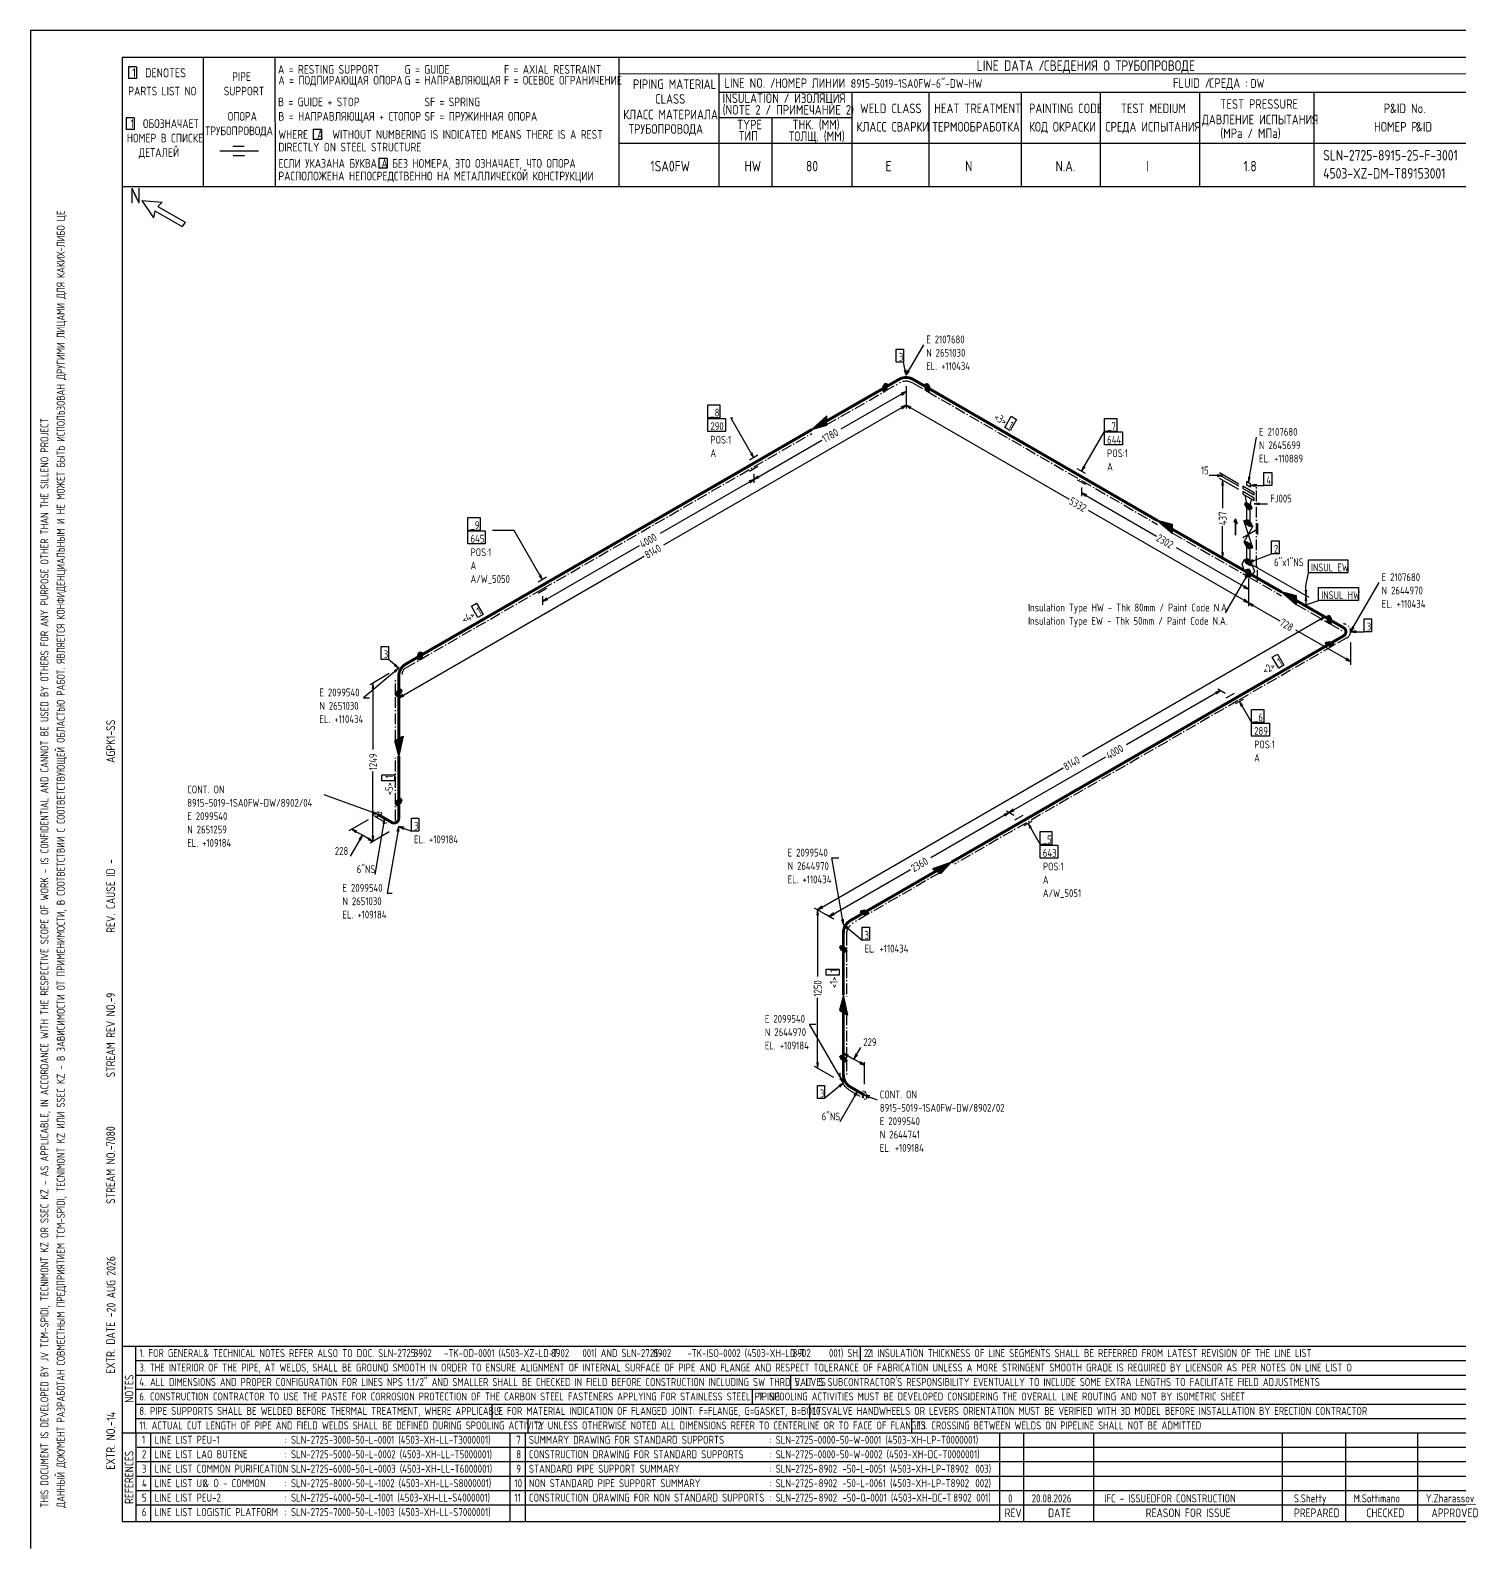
# Model space of a CAD drawing. Extents: x -1005 to 594, y -998 to 420.
# Drawn here: x 0 to 395.2, y 0 to 420 of the extents above; entities that cross this region are included whole.
import ezdxf

# ---------------------------------------------------------------- set-up
doc = ezdxf.new("R2010")
doc.units = 0
doc.linetypes.add('GT100', pattern=[0.8, 0.533333, -0.266667])
doc.linetypes.add('GT111', pattern=[4.5, 3, -0.6, 0.3, -0.6])
doc.styles.add('TTFN17', font='GOST type A')

msp = doc.modelspace()

# ---------------------------------------------------------------- linework, layer by layer
at = {"layer": 'GT_1', "flags": 128}
for points in [[(0, 420), (0, 0)], [(594, 420), (0, 420)], [(589.1, 412.5), (25.4, 412.5)], [(25.4, 412.5), (25.4, 7.5)], [(47.8, 412.5), (47.8, 376.7)], [(67.6, 412.5), (67.7, 376.7)], [(162.7, 412.5), (162.7, 376.7)], [(29.3, 409.9), (27.1, 409.9)], [(27.1, 409.9), (27.1, 406.7)], [(29.3, 409.9), (29.3, 406.7)], [(589.1, 408), (162.7, 407.9)], [(190.3, 407.8), (190.3, 376.7)], [(29.3, 406.7), (27.1, 406.7)], [(190.3, 402.9), (402.7, 402.9)], [(227.1, 402.9), (227.1, 376.7)], [(248.4, 402.9), (248.4, 376.8)], [(273.9, 402.9), (273.9, 376.7)], [(295.8, 402.9), (295.8, 376.7)], [(323.2, 402.9), (323.2, 376.7)], [(354.8, 402.9), (354.8, 376.8)], [(28.7, 395.8), (26.5, 395.8)], [(26.5, 395.8), (26.5, 392.6)], [(28.7, 395.8), (28.7, 392.6)], [(227.1, 395.8), (190.3, 395.8)], [(205, 395.8), (205, 376.7)], [(28.7, 392.6), (26.5, 392.6)], [(80.5, 392.6), (78.2, 392.6)], [(78.2, 392.6), (78.2, 389.8)], [(80.5, 392.6), (80.5, 389.8)], [(63.1, 386.6), (52.4, 386.6)], [(59.1, 387.9), (56, 387.9)], [(80.5, 389.8), (78.2, 389.8)], [(230.2, 388.7), (162.7, 388.7)], [(402.7, 388.7), (226.9, 388.7)], [(59.2, 385.3), (56.1, 385.3)], [(98.6, 384.6), (96.3, 384.6)], [(96.3, 384.6), (96.3, 381.9)], [(98.6, 384.6), (98.6, 381.9)], [(98.6, 381.9), (96.3, 381.9)], [(402.7, 376.7), (25.4, 376.7)], [(30.8, 372.9), (34, 368.1)], [(30.8, 372.9), (36.4, 372.5)], [(34.4, 370.1), (34, 368.1)], [(34.4, 370.1), (42, 365.7)], [(36.4, 372.5), (35.2, 371.3)], [(35.2, 371.3), (42.8, 366.9)], [(42.8, 366.9), (42, 365.7)], [(239.4, 331.85), (241.425, 331.85), (241.425, 328.25), (239.4, 328.25), (239.4, 331.85)], [(242.1, 324.575), (246.975, 333.05)], [(242.1, 324.575), (241.425, 328.25)], [(241.575, 326), (242.1, 324.575), (242.1, 326.075)], [(242.625, 326), (242.1, 324.575), (243.075, 325.7)], [(242.1, 320.075), (224.1, 309.725)], [(235.65, 320.225), (236.25, 320.075), (236.85, 320.9), (236.85, 322.175), (236.25, 322.325), (235.65, 321.5), (235.65, 320.225)], [(235.65, 321.4), (236.85, 321.4)], [(235.65, 321.2), (236.85, 321.2)], [(235.65, 321), (236.85, 321)], [(235.65, 320.8), (236.777, 320.8)], [(235.65, 320.6), (236.632, 320.6)], [(235.65, 320.4), (236.486, 320.4)], [(235.723, 321.6), (236.85, 321.6)], [(235.75, 320.2), (236.341, 320.2)], [(235.868, 321.8), (236.85, 321.8)], [(236.014, 322), (236.85, 322)], [(236.159, 322.2), (236.75, 322.2)], [(240.975, 319.1), (242.1, 320.075), (240.675, 319.55)], [(242.1, 321.575), (242.1, 315.425)], [(242.1, 321.575), (242.1, 319.175)], [(242.1, 321.575), (242.1, 315.425)], [(247.35, 322.175), (247.95, 322.325), (248.55, 321.5), (248.55, 320.225), (247.95, 320.075), (247.35, 320.9), (247.35, 322.175)], [(247.35, 322), (248.186, 322)], [(247.35, 321.8), (248.332, 321.8)], [(247.35, 321.6), (248.477, 321.6)], [(247.35, 321.4), (248.55, 321.4)], [(247.35, 321.2), (248.55, 321.2)], [(247.35, 321), (248.55, 321)], [(247.423, 320.8), (248.55, 320.8)], [(247.45, 322.2), (248.041, 322.2)], [(247.568, 320.6), (248.55, 320.6)], [(247.714, 320.4), (248.55, 320.4)], [(247.859, 320.2), (248.45, 320.2)], [(242.1, 316.325), (175.05, 277.625)], [(187.275, 316.4), (190.65, 316.4), (190.65, 312.8), (187.275, 312.8), (187.275, 316.4)], [(240.975, 315.35), (242.1, 316.325), (240.675, 315.8)], [(243.525, 315.8), (242.1, 316.325), (243.225, 315.35)], [(242.1, 316.325), (287.175, 290.3)], [(187.275, 312.65), (192.225, 312.65), (192.225, 309.05), (187.275, 309.05), (187.275, 312.65)], [(200.025, 301.775), (193.65, 312.8), (194.175, 312.8)], [(220.2, 311.975), (220.2, 313.325), (216.075, 309.575), (220.2, 310.775), (220.2, 313.175), (216.45, 309.8), (220.2, 310.85), (220.2, 312.95), (216.9, 310.025), (220.2, 311.075), (220.2, 312.8), (217.275, 310.325), (220.2, 311.225), (220.2, 312.65), (217.65, 310.475), (220.2, 311.375), (220.2, 312.5), (218.1, 310.775), (220.2, 311.525), (220.2, 312.275), (218.4, 310.925), (220.2, 311.75), (220.2, 312.125), (218.85, 311.225), (220.2, 311.9), (220.2, 311.975), (216.075, 309.575)], [(271.2, 313.25), (272.625, 312.35), (270.9, 309.275), (269.4, 310.175), (271.2, 313.25)], [(297, 312.65), (300.375, 312.65), (300.375, 309.05), (297, 309.05), (297, 312.65)], [(200.025, 295.775), (218.85, 306.65)], [(290.625, 298.025), (297, 309.05)], [(297, 308.9), (301.95, 308.9), (301.95, 305.3), (297, 305.3), (297, 308.9)], [(336.75, 294.95), (339, 307.475)], [(201.15, 302.45), (198.825, 301.1)], [(199.05, 302.9), (200.025, 301.775), (199.5, 303.2)], [(198.825, 298.1), (201.15, 299.45)], [(291.75, 297.425), (289.425, 298.7)], [(291.15, 299.45), (290.625, 298.025), (291.6, 299.15)], [(200.025, 295.775), (174.075, 280.775)], [(198.9, 294.8), (200.025, 295.775), (198.6, 295.25)], [(200.025, 297.275), (200.025, 294.875)], [(200.025, 297.275), (200.025, 294.875)], [(201.15, 296.75), (200.025, 295.775), (201.45, 296.3)], [(289.425, 295.7), (291.75, 294.425)], [(329.625, 296.825), (325.875, 296.825)], [(328.125, 296.6), (329.625, 296.825), (328.125, 297.05)], [(334.125, 294.5), (328.8, 297.575)], [(334.125, 293.9), (328.8, 296.975)], [(334.125, 293), (328.8, 296.075)], [(329.85, 294.125), (329.625, 295.625), (329.4, 294.125)], [(329.625, 295.625), (329.625, 287.825)], [(337.275, 293.6), (336.3, 294.2), (336.3, 295.25), (337.275, 294.65), (337.275, 293.6)], [(336.75, 296.45), (336.75, 294.95), (337.275, 296.375)], [(338.775, 294.35), (337.275, 294.125), (338.775, 293.9)], [(337.275, 294.125), (341.025, 294.125)], [(341.025, 297.725), (343.2, 297.725), (343.2, 294.125), (341.025, 294.125), (341.025, 297.725)], [(290.625, 293.525), (290.625, 291.125)], [(292.05, 291.5), (290.625, 292.025), (291.75, 291.05)], [(290.625, 292.025), (311.325, 280.1)], [(336.75, 292.4), (338.325, 291.5), (338.325, 292.1), (335.175, 293.9), (335.175, 293.3), (336.75, 292.4)], [(336.75, 290.825), (338.325, 289.925), (338.325, 290.6), (335.175, 292.4), (335.175, 291.725), (336.75, 290.825)], [(337.575, 290.375), (337.05, 288.275), (336.375, 288.65), (335.85, 291.425)], [(336.75, 261.65), (292.5, 287.225)], [(337.35, 288.725), (337.725, 287.9), (337.35, 287.45), (336.15, 288.125), (335.775, 288.95), (336.15, 289.4), (337.35, 288.725)], [(335.817, 289), (336.861, 289)], [(335.843, 288.8), (337.217, 288.8)], [(335.934, 288.6), (337.407, 288.6)], [(335.983, 289.2), (336.506, 289.2)], [(336.025, 288.4), (337.498, 288.4)], [(336.116, 288.2), (337.589, 288.2)], [(336.75, 284.525), (337.275, 284.225), (337.275, 287.225), (336.225, 287.825), (336.225, 284.825), (336.75, 284.525)], [(336.372, 288), (337.68, 288)], [(336.728, 287.8), (337.642, 287.8)], [(339.825, 289.25), (338.325, 289.025), (339.825, 288.8)], [(338.325, 289.025), (342.075, 289.025)], [(120.975, 285.275), (124.35, 285.275), (124.35, 281.675), (120.975, 281.675), (120.975, 285.275)], [(120.975, 281.525), (125.775, 281.525), (125.775, 277.925), (120.975, 277.925), (120.975, 281.525)], [(141.6, 268.025), (133.725, 281.675), (127.725, 281.675)], [(315.75, 281.975), (315.75, 283.325), (311.625, 284.375), (315.75, 280.775), (315.75, 283.175), (312, 284.15), (315.75, 280.85), (315.75, 282.95), (312.45, 283.925), (315.75, 281.075), (315.75, 282.8), (312.825, 283.625), (315.75, 281.225), (315.75, 282.65), (313.2, 283.475), (315.75, 281.375), (315.75, 282.5), (313.65, 283.175), (315.75, 281.525), (315.75, 282.275), (313.95, 283.025), (315.75, 281.75), (315.75, 282.125), (314.4, 282.725), (315.75, 281.9), (315.75, 281.975), (311.625, 284.375)], [(329.625, 274.025), (329.625, 282.8)], [(333.225, 280.325), (333.225, 284.9), (333.675, 283.475), (332.775, 284), (333.225, 284.9), (333.225, 280.325)], [(335.175, 279.725), (339.375, 282.125)], [(336.75, 277.625), (338.025, 276.875), (335.475, 284.375), (338.025, 282.875), (335.475, 278.375), (336.75, 277.625)], [(337.35, 283.925), (337.725, 283.1), (337.35, 282.65), (336.15, 283.325), (335.775, 284.15), (336.15, 284.6), (337.35, 283.925)], [(335.817, 284.2), (336.861, 284.2)], [(335.843, 284), (337.217, 284)], [(335.934, 283.8), (337.407, 283.8)], [(335.983, 284.4), (336.506, 284.4)], [(336.025, 283.6), (337.498, 283.6)], [(336.116, 283.4), (337.589, 283.4)], [(336.372, 283.2), (337.68, 283.2)], [(336.728, 283), (337.642, 283)], [(339.375, 280.55), (339.375, 283.55)], [(141.6, 262.025), (168.375, 277.475)], [(337.35, 277.925), (337.725, 277.1), (337.35, 276.65), (336.15, 277.325), (335.775, 278.15), (336.15, 278.6), (337.35, 277.925)], [(335.817, 278.2), (336.861, 278.2)], [(335.843, 278), (337.217, 278)], [(335.934, 277.8), (337.407, 277.8)], [(335.983, 278.4), (336.506, 278.4)], [(336.025, 277.6), (337.498, 277.6)], [(336.116, 277.4), (337.589, 277.4)], [(336.372, 277.2), (337.68, 277.2)], [(343.125, 278.75), (345.3, 278.75), (345.3, 275.15), (343.125, 275.15), (343.125, 278.75)], [(101.85, 235.325), (169.725, 274.55)], [(336.75, 265.4), (316.875, 276.875)], [(334.125, 271.4), (328.8, 274.475)], [(329.4, 275.525), (329.625, 274.025), (329.85, 275.525)], [(336.75, 269.9), (337.725, 269.3), (338.55, 270.35), (337.725, 272.3), (335.625, 273.5), (334.95, 272.45), (335.625, 270.5), (336.75, 269.9)], [(337.35, 273.125), (337.725, 272.3), (337.35, 271.85), (336.15, 272.525), (335.775, 273.35), (336.15, 273.8), (337.35, 273.125)], [(335.817, 273.4), (336.861, 273.4)], [(335.843, 273.2), (337.217, 273.2)], [(335.934, 273), (337.407, 273)], [(335.983, 273.6), (336.506, 273.6)], [(336.75, 273.725), (337.275, 273.425), (337.275, 276.425), (336.225, 277.025), (336.225, 274.025), (336.75, 273.725)], [(336.728, 277), (337.642, 277)], [(336.75, 272.825), (343.125, 275.15)], [(338.025, 273.575), (336.75, 272.825), (338.25, 273.05)], [(353.325, 273.575), (364.2, 273.575), (364.2, 269.975), (353.325, 269.975), (353.325, 273.575)], [(140.625, 269.15), (141.6, 268.025), (141.075, 269.45)], [(336.75, 269.9), (330.375, 258.875)], [(336.225, 268.475), (336.75, 269.9), (335.775, 268.775)], [(336.025, 272.8), (337.498, 272.8)], [(336.116, 272.6), (337.589, 272.6)], [(336.15, 270.875), (336.75, 271.025), (337.35, 270.2), (337.35, 268.925), (336.75, 268.775), (336.15, 269.6), (336.15, 270.875)], [(336.15, 270.8), (336.914, 270.8)], [(336.15, 270.6), (337.059, 270.6)], [(336.15, 270.4), (337.205, 270.4)], [(336.15, 270.2), (337.35, 270.2)], [(336.15, 270), (337.35, 270)], [(336.15, 269.8), (337.35, 269.8)], [(336.15, 269.6), (337.35, 269.6)], [(336.295, 269.4), (337.35, 269.4)], [(336.372, 272.4), (337.68, 272.4)], [(336.441, 269.2), (337.35, 269.2)], [(336.586, 269), (337.35, 269)], [(336.728, 272.2), (337.642, 272.2)], [(338.025, 272.075), (353.475, 263.225)], [(338.025, 272.075), (353.475, 263.225)], [(352.65, 266.3), (353.325, 269.975)], [(142.725, 268.7), (140.4, 267.35)], [(140.4, 264.35), (142.725, 265.7)], [(335.325, 265.925), (336.75, 265.4), (335.625, 266.375)], [(336.75, 268.4), (336.75, 264.5)], [(336.75, 268.4), (336.75, 260.75)], [(336.75, 266.9), (336.75, 260.75)], [(350.025, 262.25), (350.025, 263.6), (345.9, 264.65), (350.025, 261.05), (350.025, 263.45), (346.275, 264.425), (350.025, 261.125), (350.025, 263.225), (346.725, 264.2), (350.025, 261.35), (350.025, 263.075), (347.1, 263.9), (350.025, 261.5), (350.025, 262.925), (347.475, 263.75), (350.025, 261.65), (350.025, 262.775), (347.925, 263.45), (350.025, 261.8), (350.025, 262.55), (348.225, 263.3), (350.025, 262.025), (350.025, 262.4), (348.675, 263), (350.025, 262.175), (350.025, 262.25), (345.9, 264.65)], [(352.425, 265.175), (352.65, 263.675), (352.875, 265.175)], [(352.65, 263.675), (352.65, 266.3)], [(356.175, 265.925), (367.2, 265.925), (367.2, 262.325), (356.175, 262.325), (356.175, 265.925)], [(365.025, 253.625), (372.9, 267.275)], [(121.95, 260.675), (123.375, 261.5), (125.175, 258.425), (123.75, 257.6), (121.95, 260.675)], [(141.6, 263.525), (141.6, 261.125)], [(142.725, 263), (141.6, 262.025), (143.025, 262.55)], [(335.325, 262.175), (336.75, 261.65), (335.625, 262.625)], [(338.175, 261.125), (336.75, 261.65), (337.875, 260.675)], [(336.75, 261.65), (345.45, 256.7)], [(352.875, 262.175), (352.65, 263.675), (352.425, 262.175)], [(352.65, 263.675), (352.65, 261.05)], [(352.65, 261.05), (356.175, 262.325)], [(357.9, 257.75), (290.85, 219.05)], [(356.775, 256.775), (357.9, 257.75), (356.475, 257.225)], [(362.4, 255.125), (357.075, 258.2)], [(358.575, 256.7), (359.175, 255.875), (359.775, 256.025), (359.775, 257.3), (359.175, 258.125), (358.575, 257.975), (358.575, 256.7)], [(358.575, 257.8), (359.411, 257.8)], [(358.575, 257.6), (359.557, 257.6)], [(358.575, 257.4), (359.702, 257.4)], [(358.575, 257.2), (359.775, 257.2)], [(358.575, 257), (359.775, 257)], [(358.575, 256.8), (359.775, 256.8)], [(358.648, 256.6), (359.775, 256.6)], [(358.675, 258), (359.266, 258)], [(358.793, 256.4), (359.775, 256.4)], [(368.775, 257.225), (370.8, 257.225), (370.8, 253.625), (368.775, 253.625), (368.775, 257.225)], [(365.025, 245.375), (349.875, 254.075)], [(358.939, 256.2), (359.775, 256.2)], [(359.084, 256), (359.675, 256)], [(365.55, 255.05), (365.025, 253.625), (366, 254.75)], [(366.525, 253.85), (365.025, 253.625), (366.525, 253.4)], [(365.025, 253.625), (368.775, 253.625)], [(96.975, 249.575), (99, 249.575), (99, 245.975), (96.975, 245.975), (96.975, 249.575)], [(107.1, 247.25), (107.7, 248.075), (108.3, 247.925), (108.3, 246.65), (107.7, 245.825), (107.1, 245.975), (107.1, 247.25)], [(107.5, 247.8), (108.3, 247.8)], [(360.3, 250.25), (360.15, 249.725), (359.175, 249.575), (358.05, 250.25), (358.2, 250.775), (359.175, 250.925), (360.3, 250.25)], [(358.093, 250.4), (360.05, 250.4)], [(358.133, 250.2), (360.286, 250.2)], [(358.15, 250.6), (359.717, 250.6)], [(358.362, 250.8), (359.383, 250.8)], [(358.467, 250), (360.229, 250)], [(358.8, 249.8), (360.171, 249.8)], [(365.025, 250.625), (365.025, 244.475)], [(101.85, 243.575), (99, 245.975)], [(100.575, 244.325), (101.85, 243.575), (100.875, 244.7)], [(107.1, 247.2), (108.3, 247.2)], [(107.1, 247), (108.3, 247)], [(107.1, 246.8), (108.3, 246.8)], [(107.1, 246.6), (108.264, 246.6)], [(107.1, 246.4), (108.118, 246.4)], [(107.1, 246.2), (107.973, 246.2)], [(107.1, 246), (107.827, 246)], [(107.209, 247.4), (108.3, 247.4)], [(107.355, 247.6), (108.3, 247.6)], [(343.35, 246.65), (344.775, 247.475), (346.575, 244.4), (345.15, 243.575), (343.35, 246.65)], [(363.6, 245.9), (365.025, 245.375), (363.9, 246.35)], [(101.85, 243.575), (92.1, 235.4), (93.75, 235.4)], [(99.225, 242.075), (93.9, 239)], [(94.95, 237.95), (94.725, 239.45), (94.5, 237.95)], [(94.725, 239.45), (94.725, 221.075)], [(100.875, 242.45), (101.85, 243.575), (100.575, 242.825)], [(101.85, 240.575), (101.85, 234.425)], [(102.45, 236.525), (102.825, 237.35), (102.45, 237.8), (101.25, 237.125), (100.875, 236.3), (101.25, 235.85), (102.45, 236.525)], [(100.92, 236.4), (102.228, 236.4)], [(100.958, 236.2), (101.872, 236.2)], [(101.011, 236.6), (102.484, 236.6)], [(101.102, 236.8), (102.575, 236.8)], [(101.193, 237), (102.666, 237)], [(101.383, 237.2), (102.757, 237.2)], [(101.739, 237.4), (102.783, 237.4)], [(102.975, 236.3), (101.85, 235.325), (103.275, 235.85)], [(102.094, 237.6), (102.617, 237.6)], [(329.025, 237.35), (303.075, 222.35)], [(327.9, 236.375), (329.025, 237.35), (327.6, 236.825)], [(330.3, 236.6), (328.275, 237.8)], [(332.775, 236.525), (330.525, 235.25)], [(333.15, 233.75), (335.4, 235.025)], [(335.25, 233.225), (334.275, 234.35), (334.8, 232.925)], [(334.275, 234.35), (337.65, 228.5)], [(337.65, 232.1), (341.025, 232.1), (341.025, 228.5), (337.65, 228.5), (337.65, 232.1)], [(337.65, 228.35), (342.6, 228.35), (342.6, 224.75), (337.65, 224.75), (337.65, 228.35)], [(101.85, 224.075), (103.05, 224.75), (101.85, 219.275), (100.8, 223.475), (102.9, 224.675), (101.85, 219.725), (100.875, 223.55), (102.75, 224.6), (101.85, 220.25), (101.025, 223.625), (102.6, 224.525), (101.85, 220.7), (101.175, 223.7), (102.45, 224.375), (101.85, 221.15), (101.325, 223.775), (102.3, 224.3), (101.85, 221.6), (101.475, 223.85), (102.15, 224.225), (101.85, 222.05), (101.625, 223.925), (102, 224.15), (101.85, 222.5), (101.775, 224), (101.85, 224.075), (101.85, 219.275)], [(270.6, 203.6), (297.375, 219.05)], [(94.725, 195.65), (94.725, 215)], [(217.65, 176.75), (285.525, 215.975)], [(97.125, 212.375), (97.125, 214.025), (100.65, 214.025), (100.65, 212.375), (97.125, 212.375)], [(96, 203.15), (81.225, 208.55)], [(102.45, 206.225), (102.825, 207.05), (102.45, 207.5), (101.25, 206.825), (100.875, 206), (101.25, 205.55), (102.45, 206.225)], [(100.875, 206), (102.05, 206)], [(100.966, 206.2), (102.406, 206.2)], [(101.042, 205.8), (101.694, 205.8)], [(101.057, 206.4), (102.53, 206.4)], [(101.148, 206.6), (102.62, 206.6)], [(101.239, 206.8), (102.711, 206.8)], [(101.561, 207), (102.802, 207)], [(101.917, 207.2), (102.7, 207.2)], [(93.375, 201.65), (88.05, 198.575)], [(94.5, 203.375), (96, 203.15), (94.725, 203.9)], [(97.95, 202.025), (95.25, 186.5)], [(97.95, 200.525), (97.95, 202.025), (97.425, 200.6)], [(105.375, 202.1), (107.4, 202.1), (107.4, 198.5), (105.375, 198.5), (105.375, 202.1)], [(270.6, 203.6), (248.925, 191.075)], [(269.475, 202.625), (270.6, 203.6), (269.175, 203.075)], [(271.875, 202.85), (269.85, 204.05)], [(271.875, 202.85), (269.85, 204.05)], [(271.725, 204.575), (270.6, 203.6), (272.025, 204.125)], [(274.35, 202.775), (272.1, 201.5)], [(90.3, 198.5), (88.875, 199.025), (90, 198.05)], [(88.875, 199.025), (91.8, 197.375)], [(99.225, 198.275), (93.9, 195.2)], [(99.225, 198.275), (93.9, 195.2)], [(101.85, 199.775), (98.625, 181.325), (100.05, 181.325)], [(101.85, 198.275), (101.85, 199.775), (101.325, 198.35)], [(103.35, 199.55), (101.85, 199.775), (103.125, 199.025)], [(101.85, 199.775), (105.375, 198.5)], [(274.725, 200), (276.975, 201.275)], [(276.825, 199.475), (275.85, 200.6), (276.375, 199.175)], [(275.85, 200.6), (279.225, 194.75)], [(279.225, 198.35), (282.45, 198.35), (282.45, 194.75), (279.225, 194.75), (279.225, 198.35)], [(91.8, 197.375), (88.425, 191.525)], [(91.275, 195.95), (91.8, 197.375), (90.825, 196.25)], [(94.725, 195.65), (91.8, 197.375)], [(93.3, 196.175), (94.725, 195.65), (93.6, 196.625)], [(94.5, 197.15), (94.725, 195.65), (94.95, 197.15)], [(279.225, 194.6), (284.025, 194.6), (284.025, 191), (279.225, 191), (279.225, 194.6)], [(224.775, 172.625), (221.55, 191.075), (223.5, 191.075)], [(250.5, 187.475), (251.7, 186.8), (254.625, 189.875), (249.45, 188.075), (251.55, 186.875), (254.25, 189.65), (249.525, 188), (251.4, 186.95), (253.8, 189.425), (249.675, 187.925), (251.25, 187.025), (253.425, 189.125), (249.825, 187.85), (251.1, 187.175), (253.05, 188.975), (249.975, 187.775), (250.95, 187.25), (252.6, 188.675), (250.125, 187.7), (250.8, 187.325), (252.3, 188.525), (250.275, 187.625), (250.65, 187.4), (251.85, 188.225), (250.425, 187.55), (250.5, 187.475), (254.625, 189.875)], [(220.875, 174.875), (243.375, 187.85)], [(222.15, 174.125), (216.825, 177.2)], [(222.15, 174.125), (216.825, 177.2)], [(217.875, 175.25), (217.65, 176.75), (217.425, 175.25)], [(218.775, 177.725), (217.65, 176.75), (219.075, 177.275)], [(217.65, 176.75), (217.65, 158.3)], [(231.75, 176), (231.6, 175.475), (230.625, 175.325), (229.5, 176), (229.65, 176.525), (230.625, 176.675), (231.75, 176)], [(229.614, 176.4), (231.083, 176.4)], [(230.137, 176.6), (230.75, 176.6)], [(222.15, 174.125), (220.125, 175.325)], [(222, 175.85), (220.875, 174.875), (222.3, 175.4)], [(224.25, 174.05), (224.775, 172.625), (224.775, 174.125)], [(226.05, 171.875), (224.775, 172.625), (225.75, 171.5)], [(224.775, 172.625), (229.95, 168.275)], [(229.5, 176), (231.75, 176)], [(229.557, 176.2), (231.417, 176.2)], [(229.833, 175.8), (231.693, 175.8)], [(230.167, 175.6), (231.636, 175.6)], [(230.5, 175.4), (231.112, 175.4)], [(229.95, 171.875), (231.975, 171.875), (231.975, 168.275), (229.95, 168.275), (229.95, 171.875)], [(225.375, 166.175), (225.75, 165.35), (225.375, 164.9), (224.175, 165.575), (223.8, 166.4), (224.175, 166.85), (225.375, 166.175)], [(223.8, 166.4), (224.975, 166.4)], [(223.891, 166.2), (225.331, 166.2)], [(223.967, 166.6), (224.619, 166.6)], [(223.982, 166), (225.455, 166)], [(224.073, 165.8), (225.545, 165.8)], [(224.164, 165.6), (225.636, 165.6)], [(224.486, 165.4), (225.727, 165.4)], [(224.842, 165.2), (225.625, 165.2)], [(220.05, 158.675), (220.05, 160.325), (223.575, 160.325), (223.575, 158.675), (220.05, 158.675)], [(217.65, 132.95), (217.65, 152.375)], [(224.775, 148.325), (225.975, 147.65), (224.775, 153.125), (223.725, 148.925), (225.825, 147.725), (224.775, 152.675), (223.8, 148.85), (225.675, 147.8), (224.775, 152.15), (223.95, 148.775), (225.525, 147.875), (224.775, 151.7), (224.1, 148.7), (225.375, 148.025), (224.775, 151.25), (224.25, 148.625), (225.225, 148.1), (224.775, 150.8), (224.4, 148.55), (225.075, 148.175), (224.775, 150.35), (224.55, 148.475), (224.925, 148.25), (224.775, 149.9), (224.7, 148.4), (224.775, 148.325), (224.775, 153.125)], [(224.775, 128.825), (215.4, 145.1), (217.2, 145.1)], [(227.7, 135.425), (229.575, 138.65)], [(217.425, 134.45), (217.65, 132.95), (217.875, 134.45)], [(225.375, 135.875), (225.75, 135.05), (225.375, 134.6), (224.175, 135.275), (223.8, 136.1), (224.175, 136.55), (225.375, 135.875)], [(223.845, 136), (225.153, 136)], [(223.883, 136.2), (224.797, 136.2)], [(223.936, 135.8), (225.409, 135.8)], [(224.027, 135.6), (225.5, 135.6)], [(224.118, 135.4), (225.591, 135.4)], [(224.308, 135.2), (225.682, 135.2)], [(224.664, 135), (225.708, 135)], [(224.775, 131.825), (224.775, 137.975)], [(226.2, 136.55), (224.775, 137.075), (225.9, 136.1)], [(224.775, 137.075), (227.7, 135.425)], [(225.019, 134.8), (225.542, 134.8)], [(228.225, 136.85), (227.7, 135.425), (228.675, 136.55)], [(230.625, 133.7), (227.7, 135.425)], [(229.2, 134.225), (230.625, 133.7), (229.5, 134.675)], [(230.625, 128.45), (230.625, 134.6)], [(222.15, 130.325), (216.825, 133.4)], [(223.8, 129.95), (224.775, 128.825), (224.25, 130.25)], [(217.575, 128.075), (219.6, 128.075), (219.6, 124.475), (217.575, 124.475), (217.575, 128.075)], [(224.775, 128.825), (219.6, 124.475)], [(223.8, 127.7), (224.775, 128.825), (223.5, 128.075)], [(228.675, 126.575), (223.8, 118.1)], [(228.15, 125.15), (228.675, 126.575), (227.7, 125.45)], [(232.125, 125.225), (230.625, 125.45), (231.9, 124.7)], [(230.625, 125.45), (234.15, 124.175)], [(25.3, 56), (402.7, 56)], [(29.1, 56), (29.2, 7.5)], [(229.4, 56), (229.4, 52)], [(29.1, 52), (402.7, 52)], [(29.1, 48), (402.7, 48)], [(210.2, 48), (210.2, 44)], [(402.7, 44), (29.1, 44)], [(199.6, 44), (199.6, 40)], [(29.2, 40), (402.7, 40)], [(127.6, 40), (127.6, 36)], [(215.4, 40), (215.4, 36)], [(29.1, 36), (402.7, 36)], [(137.5, 36), (137.5, 32)], [(243.6, 36), (243.6, 32)], [(25.2, 32), (402.7, 32)], [(33.2, 32), (33.2, 7.6)], [(132.6, 32), (132.6, 7.6)], [(136.8, 32), (136.8, 7.6)], [(267.9, 32), (267.9, 7.5)], [(274.6, 32), (274.6, 7.5)], [(293.9, 32), (293.9, 7.5)], [(346.1, 32), (346.1, 7.5)], [(363.6, 32), (363.6, 7.5)], [(383.5, 32), (383.5, 7.5)], [(402.7, 28), (29.5, 28)], [(402.7, 24), (29.1, 24)], [(402.7, 20), (29.1, 20)], [(402.7, 16), (29.1, 16)], [(402.7, 12), (29.2, 12)], [(25.4, 7.5), (589.1, 7.5)], [(0, 0), (0, 0)]]:
    msp.add_lwpolyline(points, dxfattribs=at)
at = {"layer": 'GT_1', "const_width": 0.8, "flags": 128}
for points in [[(240.15, 323.45), (236.25, 321.2)], [(247.95, 321.2), (244.05, 323.45)], [(236.25, 321.2), (220.2, 311.975)], [(290.625, 296.525), (247.95, 321.2)], [(216.075, 309.575), (200.025, 300.275)], [(200.025, 300.275), (141.6, 266.525)], [(311.625, 284.375), (290.625, 296.525)], [(336.75, 269.9), (315.75, 281.975)], [(345.9, 264.65), (336.75, 269.9)], [(141.6, 266.525), (107.7, 246.95)], [(359.175, 257), (350.025, 262.25)], [(363.075, 254.75), (359.175, 257)], [(359.175, 250.25), (363.075, 252.5)], [(332.925, 235.1), (359.175, 250.25)], [(107.7, 246.95), (103.8, 244.7)], [(101.85, 241.325), (101.85, 236.825)], [(101.85, 236.825), (101.85, 224.075)], [(274.5, 201.35), (332.925, 235.1)], [(101.85, 219.275), (101.85, 206.525)], [(101.85, 206.525), (101.85, 202.025)], [(99.9, 200.9), (96, 203.15)], [(254.625, 189.875), (274.5, 201.35)], [(230.625, 176), (250.5, 187.475)], [(226.725, 173.75), (230.625, 176)], [(224.775, 165.875), (224.775, 170.375)], [(224.775, 153.125), (224.775, 165.875)], [(224.775, 135.575), (224.775, 148.325)], [(224.775, 131.075), (224.775, 135.575)], [(230.625, 125.45), (226.725, 127.7)]]:
    msp.add_lwpolyline(points, dxfattribs=at)
for points in [[(244.05, 323.45, 0.267941), (240.15, 323.45)], [(363.075, 252.5, 0.57736), (363.075, 254.75)], [(103.8, 244.7, 0.267786), (101.85, 241.325)], [(101.85, 202.025, -0.577557), (99.9, 200.9)], [(224.775, 170.375, -0.268116), (226.725, 173.75)], [(226.725, 127.7, -0.267786), (224.775, 131.075)]]:
    msp.add_lwpolyline(points, format="xyb", dxfattribs=at)
at = {"layer": 'GT_1', "linetype": 'GT111', "flags": 128}
for points in [[(220.2, 310.925), (236.25, 320.15)], [(236.25, 320.15), (240.15, 322.4)], [(244.05, 322.4), (247.95, 320.15)], [(247.95, 320.15), (290.625, 295.475)], [(200.025, 299.225), (216.075, 308.525)], [(141.6, 265.475), (200.025, 299.225)], [(290.625, 295.475), (311.625, 283.325)], [(339, 271.7), (339, 294.425)], [(315.75, 280.925), (336.75, 268.85)], [(336.75, 268.85), (345.9, 263.6)], [(339.225, 267.725), (339.225, 272.15)], [(107.7, 245.9), (141.6, 265.475)], [(350.025, 261.2), (359.175, 255.95)], [(359.175, 255.95), (363.075, 253.7)], [(360.075, 249.725), (333.825, 234.575)], [(363.975, 251.975), (360.075, 249.725)], [(103.8, 243.65), (107.7, 245.9)], [(100.95, 236.3), (100.95, 240.8)], [(100.95, 223.55), (100.95, 236.3)], [(333.825, 234.575), (275.4, 200.825)], [(100.95, 206), (100.95, 218.75)], [(100.95, 201.5), (100.95, 206)], [(95.1, 202.625), (99, 200.375)], [(100.941, 201.5), (100.897, 201.424), (100.809, 201.425)], [(275.4, 200.825), (255.525, 189.35)], [(251.4, 186.95), (231.525, 175.475)], [(231.525, 175.475), (227.625, 173.225)], [(225.675, 169.85), (225.675, 165.35)], [(225.675, 165.35), (225.675, 152.6)], [(225.675, 147.8), (225.675, 135.05)], [(225.675, 135.05), (225.675, 130.55)], [(226.725, 126.65), (230.625, 124.4)]]:
    msp.add_lwpolyline(points, dxfattribs=at)
for points in [[(244.05, 322.4, 0.267941), (240.15, 322.4)], [(363.984, 251.975, 0.74502), (363.075, 255.8)], [(103.8, 243.65, 0.267635), (102.759, 241.85)], [(225.684, 169.85, -0.268116), (227.634, 173.225)], [(226.725, 126.65, -0.26784), (223.866, 131.6)]]:
    msp.add_lwpolyline(points, format="xyb", dxfattribs=at)
at = {"layer": 'GT_1', "linetype": 'GT100', "flags": 128}
for points in [[(96, 203.825), (96.975, 203.675), (97.125, 203.15), (96, 202.475), (95.025, 202.625), (94.875, 203.15), (96, 203.825)], [(230.025, 125.15), (230.625, 124.325), (231.225, 124.475), (231.225, 125.75), (230.625, 126.575), (230.025, 126.425), (230.025, 125.15)]]:
    msp.add_lwpolyline(points, dxfattribs=at)

# ---------------------------------------------------------------- texts
at = {"layer": 'GT_1', "style": 'TTFN17'}
for s, height, p in [('LINE DATA /', 2.8875, (261.633, 408.8)), ('СВЕДЕНИЯ О ТРУБОПРОВОДЕ', 2.8875, (280.233, 408.8)), (' 1  DENOTES', 2.5025, (26.875, 407)), (' PIPE', 2.4062, (54.561, 406)), ('A = RESTING SUPPORT', 2.40625, (68.461, 408)), ('A = ПОДПИРАЮЩАЯ ОПОРА', 2.40625, (68.561, 405)), ('G = GUIDE', 2.4062, (103.461, 408)), ('G = НАПРАВЛЯЮЩАЯ', 2.40625, (103.461, 405)), ('F = AXIAL RESTRAINT', 2.40625, (130.961, 408)), ('F = ОСЕВОЕ ОГРАНИЧЕНИЕ', 2.40625, (130.961, 405)), ('PARTS LIST NO', 2.40625, (27.061, 402)), ('SUPPORT', 2.4062, (53.461, 402)), ('PIPING MATERIAL', 2.64687, (166.597, 403.8)), ('LINE NO. /', 2.6469, (191.897, 404.1)), ('НОМЕР ЛИНИИ :', 2.59875, (205.89, 404.1)), ('8915-5019-1SA0FW-6"-DW-HW', 2.40625, (226.861, 404.1)), ('FLUID /', 2.6469, (315.897, 404.1)), ('СРЕДА :', 2.6469, (325.897, 404.1)), ('DW', 2.4062, (337.361, 404.1)), ('B = GUIDE + STOP', 2.40625, (68.461, 399)), ('SF = SPRING', 2.40625, (108.961, 399)), ('CLASS', 2.6469, (172.697, 399.7)), ('(NOTE 2 / ПРИМЕЧАНИЕ 2)', 2.64687, (191.397, 396.7)), ('INSULATION / ИЗОЛЯЦИЯ', 2.64687, (191.397, 399.9)), ('WELD CLASS', 2.6469, (229.397, 397.1)), ('HEAT TREATMENT', 2.64687, (249.897, 397.1)), ('PAINTING CODE', 2.64687, (276.097, 397.1)), ('TEST MEDIUM', 2.64687, (301.497, 397.1)), ('TEST PRESSURE', 2.64687, (328.997, 398.3)), ('P', 2.647, (374.197, 397.1)), ('&ID No.', 2.6469, (375.908, 397.1)), (' 1  ОБОЗНАЧАЕТ', 2.40625, (26.461, 393)), ('ОПОРА', 2.4062, (54.561, 395)), ('B = НАПРАВЛЯЮЩАЯ + СТОПОР', 2.40625, (68.561, 395)), ('SF = ПРУЖИННАЯ ОПОРА', 2.40625, (108.961, 395)), ('КЛАСС МАТЕРИАЛА', 2.64687, (163.897, 395.4)), ('TYPE', 2.6469, (195.397, 392.6)), ('THK. (MM)', 2.6469, (210.697, 392.6)), ('ДАВЛЕНИЕ ИСПЫТАНИЯ', 2.64687, (323.897, 394)), ('НОМЕР В СПИСКЕ', 2.40625, (26.661, 389)), ('ТРУБОПРОВОДА', 2.40625, (48.361, 391)), ('WHERE  A  WITHOUT NUMBERING IS INDICATED MEANS THERE IS A REST', 2.40625, (68.561, 390)), ('ТРУБОПРОВОДА', 2.64687, (165.397, 391.4)), ('ТИП', 2.6469, (195.897, 389.5)), ('ТОЛЩ. (ММ)', 2.6469, (209.697, 389.4)), ('КЛАСС СВАРКИ', 2.64687, (228.397, 392)), ('ТЕРМООБРАБОТКА', 2.64687, (249.397, 392)), ('КОД ОКРАСКИ', 2.64687, (276.097, 392)), ('СРЕДА ИСПЫТАНИЯ', 2.64687, (297.197, 392)), ('(MPa / МПа)', 2.64687, (328.997, 390.2)), ('НОМЕР P', 2.6469, (371.497, 392)), ('&ID', 2.6469, (383.097, 392)), ('ДЕТАЛЕЙ', 2.4062, (29.961, 385)), ('DIRECTLY ON STEEL STRUCTURE', 2.40625, (68.561, 386.5)), ('SLN-2725-8915-25-F-3001', 2.8875, (357.433, 384)), ('ЕСЛИ УКАЗАНА БУКВА A БЕЗ НОМЕРА, ЭТО ОЗНАЧАЕТ, ЧТО ОПОРА', 2.40625, (68.561, 382)), ('1SA0FW', 2.8875, (171.433, 381)), ('HW', 2.8875, (197.433, 381)), ('80', 2.8875, (214.433, 381)), ('E', 2.888, (236.433, 381)), ('N', 2.888, (258.433, 381)), ('N.A.', 2.8875, (283.433, 381)), ('I', 2.888, (308.433, 381)), ('1.8', 2.8875, (335.433, 381)), ('РАСПОЛОЖЕНА НЕПОСРЕДСТВЕННО НА МЕТАЛЛИЧЕСКОЙ КОНСТРУКЦИИ', 2.40625, (68.561, 378.5)), ('4503-XZ-DM-T89153001', 2.8875, (357.433, 379)), ('N', 4.331, (27.55, 372.1)), ('E 2107680', 2.1656, (247.675, 333.425)), ('N 2651030', 2.1656, (247.675, 329.728)), ('3', 2.166, (240.13, 328.625)), ('EL. +110434', 2.16562, (247.675, 326.03)), ('_8', 2.1656, (188.008, 313.175)), ('290', 2.1656, (188.008, 309.425)), ('_7', 2.1656, (297.7, 309.425)), ('POS:1', 2.1656, (188.008, 305.675)), ('644', 2.1656, (297.7, 305.675)), ('E 2107680', 2.1656, (339.7, 307.85)), ('A', 2.166, (188.008, 301.978)), ('POS:1', 2.1656, (297.7, 301.925)), ('N 2645699', 2.1656, (339.7, 304.153)), ('EL. +110889', 2.16562, (339.7, 300.455)), ('A', 2.166, (297.7, 298.228)), ('15', 2.1656, (323.646, 297.2)), ('4', 2.166, (341.725, 294.5)), ('FJ005', 2.1656, (342.775, 289.4)), ('_9', 2.1656, (121.692, 282.05)), ('645', 2.1656, (121.692, 278.3)), ('2', 2.166, (343.825, 275.525)), ('A', 2.166, (121.692, 270.853)), ('POS:1', 2.1656, (121.692, 274.55)), ('6"x1"NS', 2.1656, (343.825, 271.775)), ('A/W_5050', 2.1656, (121.692, 267.155)), ('INSUL EW', 2.1656, (354.025, 270.35)), ('E 2107680', 2.1656, (373.6, 267.65)), ('INSUL HW', 2.1656, (356.875, 262.7)), ('N 2644970', 2.1656, (373.6, 263.953)), ('Insulation Type HW - Thk 80mm / Paint Code N.A.', 2.16562, (275.857, 259.25)), ('EL. +110434', 2.16562, (373.6, 260.255)), ('Insulation Type EW - Thk 50mm / Paint Code N.A.', 2.16562, (275.857, 255.553)), ('3', 2.166, (369.475, 254)), ('3', 2.166, (97.705, 246.35)), ('E 2099540', 2.1656, (79.913, 235.775)), ('N 2651030', 2.1656, (79.913, 232.078)), ('_6', 2.1656, (338.35, 228.875)), ('EL. +110434', 2.16562, (79.913, 228.38)), ('289', 2.1656, (338.35, 225.125)), ('POS:1', 2.1656, (338.35, 221.375)), ('A', 2.166, (338.35, 217.678)), ('CONT. ON', 2.1656, (43.362, 208.925)), ('8915-5019-1SA0FW-DW/8902/04', 2.16562, (43.362, 205.228)), ('E 2099540', 2.1656, (43.362, 201.53)), ('N 2651259', 2.1656, (43.362, 197.833)), ('3', 2.166, (106.075, 198.875)), ('EL. +109184', 2.16562, (43.362, 194.135)), ('228', 2.1656, (84.174, 191.9)), ('EL. +109184', 2.16562, (106.075, 195.125)), ('E 2099540', 2.1656, (209.363, 191.45)), ('_5', 2.1656, (279.925, 195.125)), ('643', 2.1656, (279.925, 191.375)), ('6"NS', 2.1656, (90.222, 186.875)), ('N 2644970', 2.1656, (209.363, 187.753)), ('POS:1', 2.1656, (279.925, 187.625)), ('EL. +110434', 2.16562, (209.363, 184.055)), ('A', 2.166, (279.925, 183.928)), ('E 2099540', 2.1656, (86.284, 181.7)), ('A/W_5051', 2.1656, (279.925, 180.23)), ('N 2651030', 2.1656, (86.284, 178.003)), ('EL. +109184', 2.16562, (86.284, 174.305)), ('3', 2.166, (230.65, 168.65)), ('EL. +110434', 2.16562, (230.65, 164.9)), ('E 2099540', 2.1656, (203.059, 145.475)), ('N 2644970', 2.1656, (203.059, 141.778)), ('EL. +109184', 2.16562, (203.059, 138.08)), ('229', 2.1656, (230.275, 139.025)), ('3', 2.166, (218.305, 124.85)), ('CONT. ON', 2.1656, (234.85, 124.55)), ('8915-5019-1SA0FW-DW/8902/02', 2.16562, (234.85, 120.853)), ('6"NS', 2.1656, (218.772, 118.475)), ('E 2099540', 2.1656, (234.85, 117.155)), ('N 2644741', 2.1656, (234.85, 113.458)), ('EL. +109184', 2.16562, (234.85, 109.76)), ('1. FOR GENERAL', 2.18487, (30.128, 53)), ('& TECHNICAL NOTES REFER ALSO TO DOC. SLN-2725-      -TK-OD-0001 (4503-XZ-LD-T      001) AND SLN-2725-      -TK-ISO-0002 (4503-XH-LD-T      001) SH. 2.1', 2.18487, (47.868, 53)), ('8902', 2.1849, (105.928, 53)), ('8902', 2.1849, (143.928, 53)), ('8902', 2.1849, (172.128, 53)), ('8902', 2.1849, (210.728, 53)), ('2. INSULATION THICKNESS OF LINE SEGMENTS SHALL BE REFERRED FROM LATEST REVISION OF THE LINE LIST', 2.18487, (231.328, 53)), ('3. THE INTERIOR OF THE PIPE, AT WELDS, SHALL BE GROUND SMOOTH IN ORDER TO ENSURE ALIGNMENT OF INTERNAL SURFACE OF PIPE AND FLANGE AND RESPECT TOLERANCE OF FABRICATION UNLESS A MORE STRINGENT SMOOTH GRADE IS REQUIRED BY LICENSOR AS PER NOTES ON LINE LIST O', 2.18487, (30.128, 49)), ('4. ALL DIMENSIONS AND PROPER CONFIGURATION FOR LINES NPS 1.1/2" AND SMALLER SHALL BE CHECKED IN FIELD BEFORE CONSTRUCTION INCLUDING SW THRD VALVES', 2.18487, (30.128, 45)), ("5. IT IS SUBCONTRACTOR'S RESPONSIBILITY EVENTUALLY TO INCLUDE SOME EXTRA LENGTHS TO FACILITATE FIELD ADJUSTMENTS", 2.18487, (211.328, 45)), ('6. CONSTRUCTION CONTRACTOR TO USE THE PASTE FOR CORROSION PROTECTION OF THE CARBON STEEL FASTENERS APPLYING FOR STAINLESS STEEL PIPING', 2.18487, (30.128, 41)), ('7. SPOOLING ACTIVITIES MUST BE DEVELOPED CONSIDERING THE OVERALL LINE ROUTING AND NOT BY ISOMETRIC SHEET', 2.18487, (201.328, 41)), ('8. PIPE SUPPORTS SHALL BE WELDED BEFORE THERMAL TREATMENT, WHERE APPLICABLE', 2.18487, (30.128, 37)), ('9. FOR MATERIAL INDICATION OF FLANGED JOINT: F=FLANGE, G=GASKET, B=BOLTS', 2.18487, (128.828, 37)), ('10. VALVE HANDWHEELS OR LEVERS ORIENTATION MUST BE VERIFIED WITH 3D MODEL BEFORE INSTALLATION BY ERECTION CONTRACTOR', 2.18487, (216.328, 37)), ('11. ACTUAL CUT LENGTH OF PIPE AND FIELD WELDS SHALL BE DEFINED DURING SPOOLING ACTIVITY', 2.18487, (30.128, 33)), ('12. UNLESS OTHERWISE NOTED ALL DIMENSIONS REFER TO CENTERLINE OR TO FACE OF FLANGES', 2.18487, (139.328, 33)), ('13. CROSSING BETWEEN WELDS ON PIPELINE SHALL NOT BE ADMITTED', 2.18487, (245.328, 33)), ('1', 2.214, (30.832, 29)), ('LINE LIST PEU-1', 2.21375, (34.332, 29)), (': SLN-2725-3000-50-L-0001 (4503-XH-LL-T3000001)', 2.21375, (70.332, 29)), ('7', 2.214, (134.332, 29)), ('SUMMARY DRAWING FOR STANDARD SUPPORTS', 2.21375, (137.832, 29)), (': SLN-2725-0000-50-W-0001 (4503-XH-LP-T0000001)', 2.21375, (204.332, 29)), ('2', 2.214, (30.832, 25)), ('LINE LIST LAO BUTENE', 2.21375, (34.332, 25)), (': SLN-2725-5000-50-L-0002 (4503-XH-LL-T5000001)', 2.21375, (70.332, 25)), ('8', 2.214, (134.332, 25)), ('CONSTRUCTION DRAWING FOR STANDARD SUPPORTS', 2.21375, (137.832, 25)), (': SLN-2725-0000-50-W-0002 (4503-XH-DC-T0000001)', 2.21375, (204.332, 25)), ('3', 2.214, (30.832, 21)), ('LINE LIST COMMON PURIFICATION', 2.21375, (34.332, 21)), (': SLN-2725-6000-50-L-0003 (4503-XH-LL-T6000001)', 2.21375, (70.332, 21)), ('9', 2.214, (134.332, 21)), ('STANDARD PIPE SUPPORT SUMMARY', 2.21375, (137.832, 21)), (': SLN-2725-      -50-L-0051 (4503-XH-LP-T      003)', 2.21375, (204.332, 21)), ('8902', 2.2138, (217.932, 21)), ('8902', 2.2138, (254.332, 21)), ('4', 2.214, (30.832, 17)), ('LINE LIST UI', 2.21375, (34.332, 17)), ('& O - COMMON', 2.21375, (47.849, 17)), (': SLN-2725-8000-50-L-1002 (4503-XH-LL-S8000001)', 2.21375, (70.332, 17)), ('10', 2.2138, (133.832, 17)), ('NON STANDARD PIPE SUPPORT SUMMARY', 2.21375, (137.832, 17)), (': SLN-2725-      -50-L-0061 (4503-XH-LP-T      002)', 2.21375, (204.332, 17)), ('8902', 2.2138, (217.932, 17)), ('8902', 2.2138, (254.432, 17)), ('5', 2.214, (30.832, 13)), ('LINE LIST PEU-2', 2.21375, (34.332, 13)), (': SLN-2725-4000-50-L-1001 (4503-XH-LL-S4000001)', 2.21375, (70.332, 13)), ('11', 2.2138, (133.832, 13)), ('CONSTRUCTION DRAWING FOR NON STANDARD SUPPORTS', 2.21375, (137.832, 13)), (': SLN-2725-      -50-Q-0001 (4503-XH-DC-T      001)', 2.21375, (204.332, 13)), ('8902', 2.2138, (217.932, 13)), ('8902', 2.2138, (255.132, 13)), ('0', 2.214, (270.332, 12.8)), ('20.08.2026', 2.2138, (276.832, 12.8)), ('IFC - ISSUEDFOR CONSTRUCTION', 2.21375, (296.932, 12.8)), ('S.Shetty', 2.2138, (349.332, 12.8)), ('M.Sottimano', 2.21375, (365.832, 12.8)), ('Y.Zharassov', 2.21375, (385.832, 12.8)), ('6', 2.214, (30.832, 9)), ('LINE LIST LOGISTIC PLATFORM', 2.21375, (34.332, 9)), (': SLN-2725-7000-50-L-1003 (4503-XH-LL-S7000001)', 2.21375, (70.332, 9)), ('REV', 2.4062, (269.361, 8.7)), ('DATE', 2.4062, (281.361, 8.7)), ('REASON FOR ISSUE', 2.40625, (308.361, 8.7)), ('PREPARED', 2.4062, (349.361, 8.7)), ('CHECKED', 2.4062, (369.361, 8.7)), ('APPROVED', 2.4062, (387.361, 8.7))]:
    msp.add_text(s, height=height, dxfattribs=at).set_placement(p)
for s, height, rotation, p in [('ДАННЫЙ ДОКУМЕНТ РАЗРАБОТАН СОВМЕСТНЫМ ПРЕДПРИЯТИЕМ TCM-SPIDI, TECNIMONT KZ ИЛИ SSEC KZ - В ЗАВИСИМОСТИ ОТ ПРИМЕНИМОСТИ, В СООТВЕТСТВИИ С СООТВЕТСТВУЮЩЕЙ ОБЛАСТЬЮ РАБОТ. ЯВЛЯЕТСЯ КОНФИДЕНЦИАЛЬНЫМ И НЕ МОЖЕТ БЫТЬ ИСПОЛЬЗОВАН ДРУГИМИ ЛИЦАМИ ДЛЯ КАКИХ-ЛИБО ЦЕ', 2.21375, 90, (9.5, 11.332)), ('THIS DOCUMENT IS DEVELOPED BY JV TCM-SPIDI, TECNIMONT KZ OR SSEC KZ - AS APPLICABLE, IN ACCORDANCE WITH THE RESPECTIVE SCOPE OF WORK - IS CONFIDENTIAL AND CANNOT BE USED BY OTHERS FOR ANY PURPOSE OTHER THAN THE SILLENO PROJECT', 2.21375, 90, (5, 11.332)), ('<3>', 2.1656, -30, (266.143, 312.437)), ('1', 2.166, -30, (270.187, 310.103)), ('1780', 2.1656, 30, (219.683, 305.83)), ('5332', 2.1656, -30, (286.92, 289.135)), ('437', 2.1656, 90, (330.73, 283.127)), ('4000', 2.1656, 30, (169.231, 276.688)), ('8140', 2.1656, 30, (170.596, 273.73)), ('2302', 2.1656, -30, (311.048, 278.937)), ('1', 2.166, 30, (124.146, 258.228)), ('<4>', 2.1656, 30, (119.968, 255.816)), ('728', 2.1656, -30, (345.15, 255.526)), ('<2>', 2.1656, 30, (341.368, 241.791)), ('1', 2.166, 30, (345.546, 244.203)), ('AGPK1-SS', 2.4062, 90, (23.4, 217.361)), ('1249', 2.1656, 90, (95.83, 215.308)), ('8140', 2.1656, 30, (286.376, 215.155)), ('4000', 2.1656, 30, (298.234, 218.263)), ('1', 2.166, 90, (100.275, 213.073)), ('<5>', 2.1656, 90, (100.275, 208.403)), ('REV. CAUSE ID -', 2.40625, 90, (23.4, 170.361)), ('2360', 2.1656, 30, (244.226, 187.064)), ('1', 2.166, 90, (223.2, 159.362)), ('1250', 2.1656, 90, (218.755, 152.685)), ('<1>', 2.1656, 90, (223.2, 155.003)), ('STREAM REV NO.-', 2.40625, 90, (23.4, 130.361)), ('9', 2.406, 90, (23.4, 152.361)), ('7080', 2.4062, 90, (23.4, 111.361)), ('STREAM NO.-', 2.40625, 90, (23.4, 95.361)), ('20 AUG 2026', 2.40625, 90, (23.5, 65.361)), ('EXTR. DATE -', 2.40625, 90, (23.4, 48.361)), ('NOTES', 2.4062, 90, (28.5, 40.361)), ('EXTR. NO.-', 2.4062, 90, (23.4, 21.861)), ('14', 2.4062, 90, (23.5, 35.361)), ('REFERENCES', 2.4062, 90, (28.5, 12.361))]:
    msp.add_text(s, height=height, rotation=rotation, dxfattribs=at).set_placement(p)

doc.saveas('drawing.dxf')
